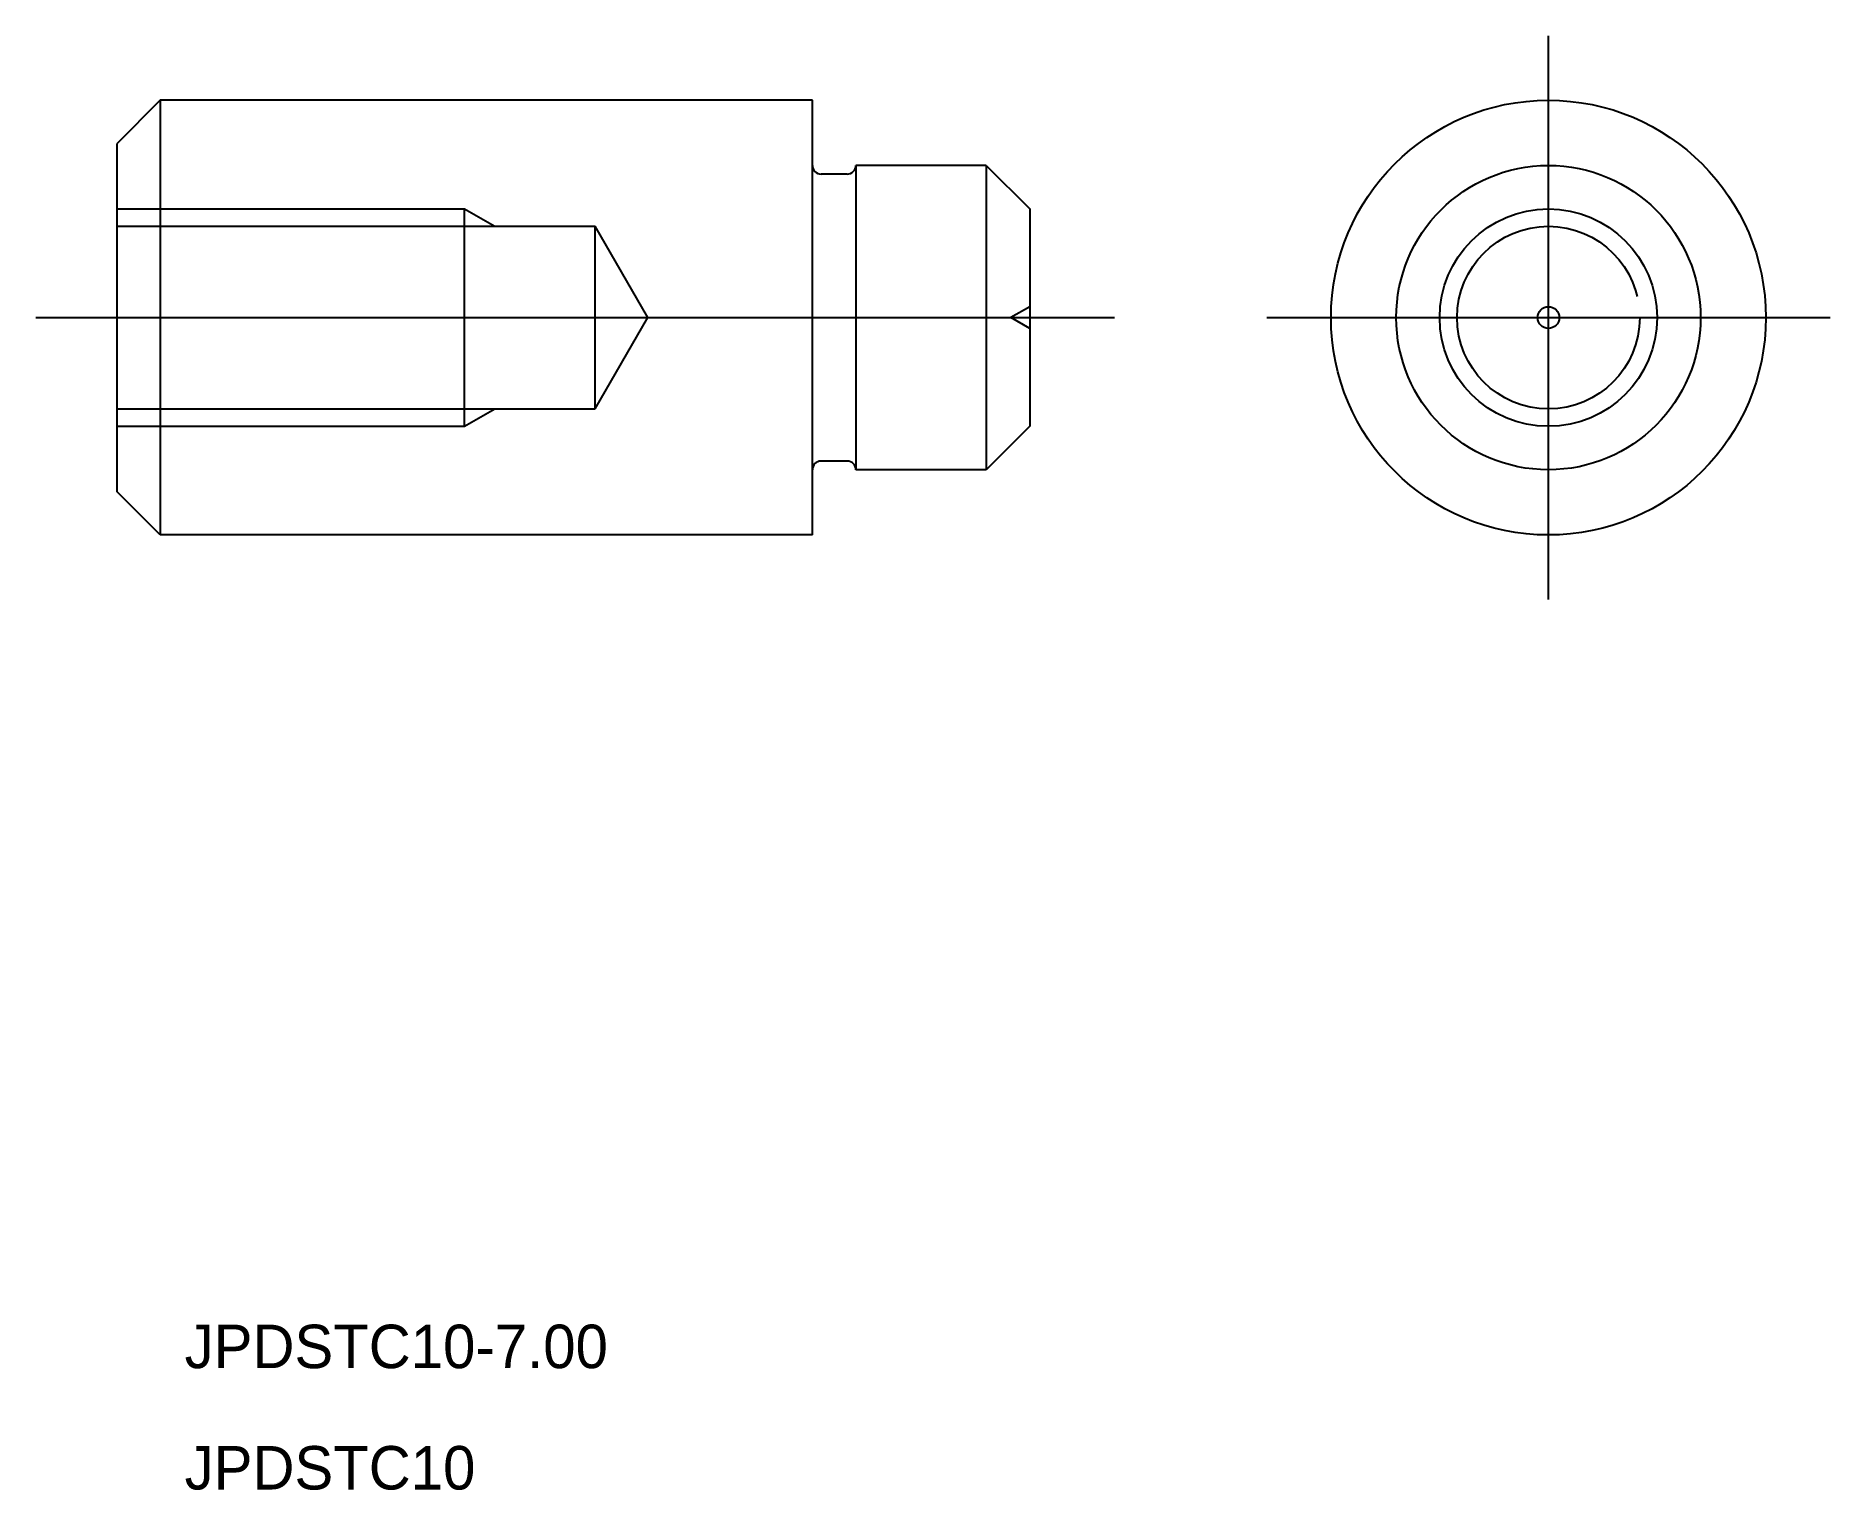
# Model space of a CAD drawing. Extents: x 528 to 569.3, y 574.2 to 607.6.
import ezdxf

# ---------------------------------------------------------------- set-up
doc = ezdxf.new("R2010")
doc.units = 0
doc.linetypes.add('CENTER', pattern=[50.8, 31.75, -6.35, 6.35, -6.35])
doc.linetypes.add('DASHED', pattern=[19.05, 12.7, -6.35])
doc.layers.get('0').update_dxf_attribs({"linetype": 'CONTINUOUS'})
doc.layers.add('CENTER', color=1, linetype='CENTER')

msp = doc.modelspace()

# ---------------------------------------------------------------- linework, layer by layer
at = {"color": 7, "linetype": 'CONTINUOUS'}
for p, q in [((530.9, 606.141), (529.9, 605.141)), ((545.9, 606.141), (530.9, 606.141)), ((530.9, 606.141), (530.9, 596.141)), ((545.9, 596.141), (545.9, 606.141)), ((529.9, 605.141), (529.9, 597.141)), ((549.9, 604.641), (546.9, 604.641)), ((546.9, 604.641), (546.9, 604.641)), ((546.9, 604.641), (546.9, 597.641)), ((549.9, 604.641), (550.9, 603.641)), ((549.9, 604.641), (549.9, 597.641)), ((546.7, 604.441), (546.1, 604.441)), ((550.9, 603.641), (550.9, 598.641)), ((550.9, 598.641), (549.9, 597.641)), ((546.7, 597.841), (546.1, 597.841)), ((549.9, 597.641), (546.9, 597.641)), ((546.9, 597.641), (546.9, 597.641)), ((530.9, 596.141), (529.9, 597.141)), ((545.9, 596.141), (530.9, 596.141))]:
    msp.add_line(p, q, dxfattribs=at)
at = {"color": 3, "linetype": 'DASHED'}
for p, q in [((529.9, 603.641), (537.9, 603.641)), ((537.9, 598.641), (537.9, 603.641)), ((529.9, 603.241), (540.9, 603.241)), ((542.113, 601.141), (540.9, 603.241)), ((540.9, 599.041), (540.9, 603.241)), ((550.9, 601.391), (550.467, 601.141)), ((540.9, 599.041), (542.113, 601.141)), ((550.9, 600.891), (550.467, 601.141)), ((529.9, 599.041), (540.9, 599.041)), ((529.9, 598.641), (537.9, 598.641))]:
    msp.add_line(p, q, dxfattribs=at)
at = {"color": 3}
for p, q in [((537.9, 603.641), (538.593, 603.241)), ((537.9, 598.641), (538.593, 599.041))]:
    msp.add_line(p, q, dxfattribs=at)
for p, q in [((532.15, 603.241), (532.15, 603.241)), ((535.4, 603.241), (535.4, 603.241))]:
    msp.add_line(p, q)
at = {"color": 7, "linetype": 'CONTINUOUS'}
for radius in [5, 3.5, 2.5, 0.25]:
    msp.add_circle((562.829, 601.141), radius, dxfattribs=at)
at = {"color": 3, "linetype": 'DASHED'}
msp.add_circle((562.829, 601.141), 2.1, dxfattribs=at)
at = {"color": 7, "linetype": 'CONTINUOUS'}
for centre, start, end in [((546.1, 604.641), 180, 270), ((546.7, 604.641), 270, 0), ((546.1, 597.641), 90, 180), ((546.7, 597.641), 0, 90)]:
    msp.add_arc(centre, 0.2, start, end, dxfattribs=at)
at = {"layer": 'CENTER', "color": 1, "linetype": 'CONTINUOUS'}
for p, q in [((562.829, 594.661), (562.829, 607.621)), ((556.349, 601.141), (569.309, 601.141))]:
    msp.add_line(p, q, dxfattribs=at)
at = {"layer": 'CENTER', "color": 1, "linetype": 'CENTER'}
msp.add_line((528.04, 601.141), (552.847, 601.141), dxfattribs=at)

# ---------------------------------------------------------------- texts
at = {"color": 7, "linetype": 'CONTINUOUS'}
for s, p in [('JPDSTC10-7.00', (531.461, 576.978)), ('JPDSTC10', (531.461, 574.187))]:
    msp.add_text(s, height=1, dxfattribs=at).set_placement(p)

doc.saveas('drawing.dxf')
